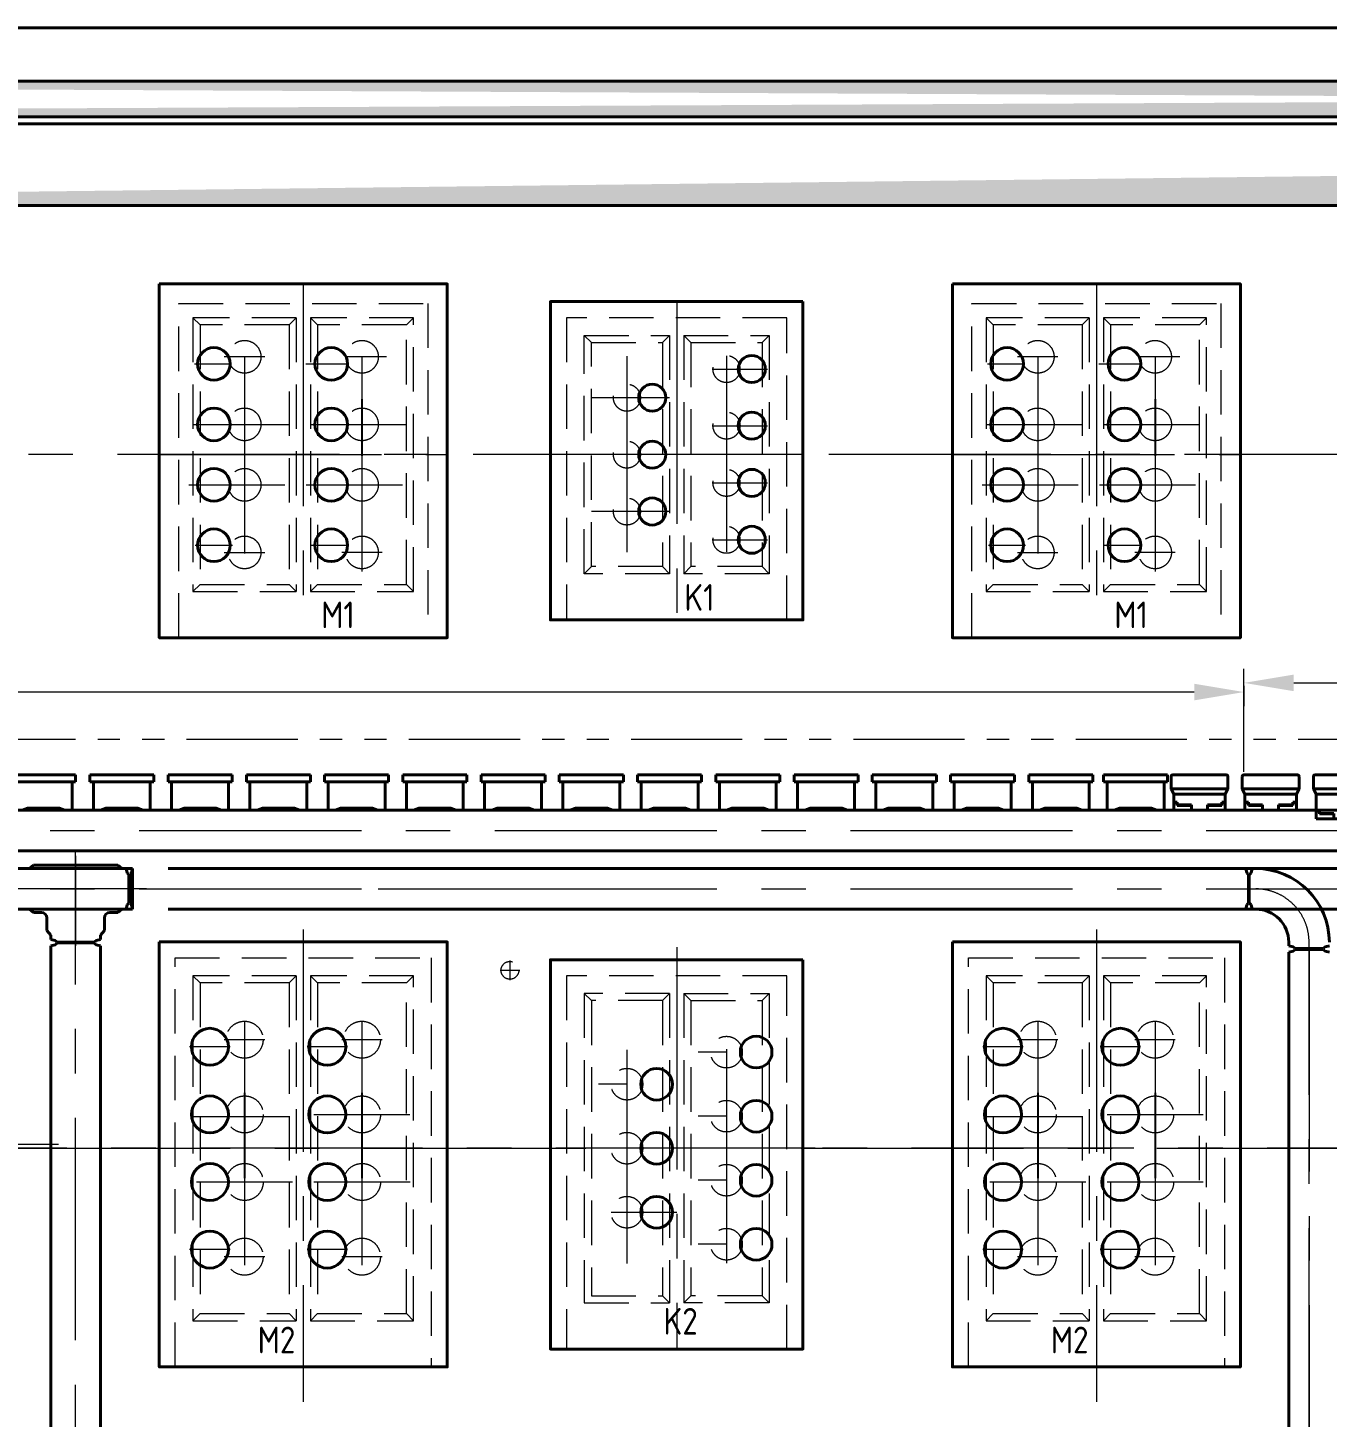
# Model space of a CAD drawing. Header units: millimetres. Extents: x 52110 to 400893, y -153728 to 31997.
# Drawn here: x 170453 to 174106, y -19887 to -15980 of the extents above; entities that cross this region are included whole.
import ezdxf

# ---------------------------------------------------------------- set-up
doc = ezdxf.new("R2010")
doc.units = ezdxf.units.MM
doc.header["$LTSCALE"] = 500
for name, pattern in [('CENTER', [2, 1.25, -0.25, 0.25, -0.25]), ('DASHED2', [0.375, 0.25, -0.125]), ('PHANTOM2', [1.25, 0.625, -0.125, 0.125, -0.125, 0.125, -0.125])]:
    doc.linetypes.add(name, pattern=pattern)
for name, color, linetype, lineweight in [('2D', 4, 'PHANTOM2', 20), ('BIAOZHU', 3, 'Continuous', 25), ('SHI', 7, 'Continuous', 40), ('WEN', 3, 'Continuous', 20), ('XU', 6, 'DASHED2', 20), ('ZHONG', 1, 'CENTER', 20)]:
    doc.layers.add(name, color=color, linetype=linetype, lineweight=lineweight)
doc.layers.add('X1', color=4, linetype='Continuous')
doc.styles.add('GB', font='gbenor.shx', dxfattribs={"bigfont": 'gbcbig.shx'})
doc.dimstyles.new('ISO-25$0', dxfattribs={"dimscale": 40, "dimtxt": 3.5, "dimasz": 3.5, "dimexe": 1, "dimexo": 0.2, "dimgap": 1.2, "dimtad": 1, "dimtoh": 1, "dimdec": 1, "dimzin": 9, "dimdsep": 46, "dimtxsty": 'GB', "dimcen": 0, "dimclrd": 3, "dimclre": 3, "dimclrt": 256, "dimadec": 0, "dimazin": 2, "dimtfac": 1, "dimtdec": 1, "dimtix": 1, "dimtmove": 0, "dimatfit": 3, "dimldrblk": 'DOTSMALL', "dimfxl": 0, "dimlwd": -1, "dimlwe": 20, "dimarcsym": 0})

# ---------------------------------------------------------------- blocks, each defined once
blk = doc.blocks.new('hk')
at = {"layer": 'SHI'}
for p, q in [((211379.2, 79596.7), (211199.2, 79596.7)), ((211199.2, 79596.7), (211199.2, 79576.7)), ((211199.2, 79596.7), (211199.2, 79576.7)), ((211379.2, 79576.7), (211199.2, 79576.7)), ((211209.2, 79576.7), (211209.2, 79496.7)), ((211369.2, 79576.7), (211369.2, 79496.7)), ((211379.2, 79596.7), (211379.2, 79576.7)), ((211229.2, 79496.7), (211209.2, 79496.7)), ((211229.2, 79496.7), (211244.2, 79502.7)), ((211334.2, 79502.7), (211244.2, 79502.7)), ((211349.2, 79496.7), (211334.2, 79502.7)), ((211349.2, 79496.7), (211369.2, 79496.7))]:
    blk.add_line(p, q, dxfattribs=at)
blk = doc.blocks.new('A$C657A2665')
at = {"layer": 'SHI'}
for p, q in [((0, 95.6), (0, 60.6)), ((5, 100.6), (155, 100.6)), ((160, 95.6), (160, 60.6)), ((7.5, 45.6), (0, 60.6)), ((0, 60.6), (160, 60.6)), ((7.5, 45.6), (152.5, 45.6)), ((7.5, 45.6), (7.5, 0.6)), ((152.5, 45.6), (160, 60.6)), ((152.5, 45.6), (152.5, 0.6)), ((17.5, 23.6), (7.5, 23.6)), ((17.5, 21.8), (7.5, 21.8)), ((7.5, 0.6), (152.5, 0.6)), ((17.5, 23.6), (17.5, 13.9)), ((57.5, 15.5), (17.5, 15.5)), ((17.5, 13.9), (57.5, 13.9)), ((57.5, 15.5), (57.5, 0.6)), ((102.5, 15.5), (102.5, 0.6)), ((102.5, 15.5), (142.5, 15.5)), ((102.5, 13.9), (142.5, 13.9)), ((142.5, 23.6), (152.5, 23.6)), ((142.5, 23.6), (142.5, 13.9)), ((142.5, 21.8), (152.5, 21.8))]:
    blk.add_line(p, q, dxfattribs=at)
for centre, start, end in [((5, 95.6), 90, 180), ((155, 95.6), 0, 90)]:
    blk.add_arc(centre, 5, start, end, dxfattribs=at)
blk = doc.blocks.new('A$C3F4B5F2B')
at = {"layer": 'SHI'}
for p, q in [((0, 119.3), (0, 84.3)), ((5, 124.3), (155, 124.3)), ((160, 119.3), (160, 84.3)), ((0, 84.3), (160, 84.3)), ((7.5, 69.3), (0, 84.3)), ((152.5, 69.3), (160, 84.3)), ((7.5, 69.3), (7.5, 0)), ((7.5, 69.3), (152.5, 69.3)), ((152.5, 69.3), (152.5, 0)), ((17.5, 23.6), (7.5, 23.6)), ((17.5, 21.8), (7.5, 21.8)), ((7.5, 0), (152.5, 0)), ((17.5, 23.6), (17.5, 13.9)), ((57.5, 15.5), (17.5, 15.5)), ((17.5, 13.9), (57.5, 13.9)), ((57.5, 15.5), (57.5, 0)), ((102.5, 15.5), (142.5, 15.5)), ((102.5, 15.5), (102.5, 0)), ((102.5, 13.9), (142.5, 13.9)), ((142.5, 23.6), (142.5, 13.9)), ((142.5, 23.6), (152.5, 23.6)), ((142.5, 21.8), (152.5, 21.8))]:
    blk.add_line(p, q, dxfattribs=at)
for centre, start, end in [((5, 119.3), 90, 180), ((155, 119.3), 0, 90)]:
    blk.add_arc(centre, 5, start, end, dxfattribs=at)
at = {"layer": 'XU'}
blk.add_line((7.5, 24.3), (152.5, 24.3), dxfattribs=at)
blk = doc.blocks.new('sl')
at = {"layer": 'SHI'}
for p, q in [((211703.72, 79596.7), (224473.72, 79596.7)), ((224473.72, 79482.7), (211630.84, 79482.7)), ((215293.6, 79432.7), (216403.84, 79432.7)), ((216101.84, 79432.7), (216113.72, 79432.7)), ((216101.84, 79432.7), (216113.72, 79432.7)), ((216113.72, 79432.7), (216125.04, 79442.2)), ((216113.72, 79432.7), (216125.04, 79442.2)), ((216362.4, 79442.2), (216125.04, 79442.2)), ((216362.4, 79442.2), (216125.04, 79442.2)), ((216373.72, 79432.7), (216362.4, 79442.2)), ((216373.72, 79432.7), (216362.4, 79442.2)), ((216385.6, 79432.7), (216373.72, 79432.7)), ((216385.6, 79432.7), (216373.72, 79432.7)), ((216383.74, 79432.7), (216385.6, 79432.7)), ((216383.74, 79432.7), (216385.6, 79432.7)), ((216383.74, 79432.7), (216385.6, 79432.7)), ((216388.86, 79420.53), (216385.6, 79432.7)), ((216388.86, 79420.53), (216385.6, 79432.7)), ((216393.72, 79334.7), (216393.72, 79416.7)), ((216395.72, 79334.7), (216395.72, 79416.7)), ((216400.58, 79420.53), (216403.84, 79432.7)), ((216400.58, 79420.53), (216403.84, 79432.7)), ((216403.84, 79432.7), (216403.84, 79318.7)), ((220423.6, 79432.7), (216503.84, 79432.7)), ((219533.6, 79432.7), (219523.72, 79432.7)), ((219536.86, 79420.53), (219533.6, 79432.7)), ((219541.72, 79334.7), (219541.72, 79416.7)), ((219543.72, 79334.7), (219543.72, 79416.7)), ((219548.58, 79420.53), (219551.84, 79432.7)), ((219551.84, 79432.7), (219561.72, 79432.7)), ((215293.6, 79318.7), (216403.84, 79318.7)), ((216113.72, 79318.7), (216101.84, 79318.7)), ((216125.04, 79309.2), (216113.72, 79318.7)), ((216125.04, 79309.2), (216147.72, 79309.2)), ((216339.72, 79309.2), (216362.4, 79309.2)), ((216362.4, 79309.2), (216373.72, 79318.7)), ((216373.72, 79318.7), (216385.6, 79318.7)), ((216383.74, 79318.7), (216385.6, 79318.7)), ((216388.86, 79330.87), (216385.6, 79318.7)), ((216400.58, 79330.87), (216403.84, 79318.7)), ((220423.6, 79318.7), (216503.84, 79318.7)), ((219533.6, 79318.7), (219523.72, 79318.7)), ((219536.86, 79330.87), (219533.6, 79318.7)), ((219548.58, 79330.87), (219551.84, 79318.7)), ((219551.84, 79318.7), (219561.72, 79318.7)), ((216162.72, 79294.2), (216162.72, 79258.81)), ((216324.72, 79258.81), (216324.72, 79294.2)), ((216162.72, 79258.81), (216173.72, 79245.7)), ((216173.72, 79233.82), (216173.72, 79245.7)), ((216173.72, 79235.62), (216173.72, 79233.82)), ((216185.89, 79230.56), (216173.72, 79233.82)), ((216297.72, 79225.7), (216189.72, 79225.7)), ((216297.72, 79223.7), (216189.72, 79223.7)), ((216301.55, 79230.56), (216313.72, 79233.82)), ((216324.72, 79258.81), (216313.72, 79245.7)), ((216313.72, 79245.7), (216313.72, 79233.82)), ((216313.72, 79235.62), (216313.72, 79233.82)), ((219654.72, 79215.82), (219654.72, 79225.7)), ((216185.89, 79218.84), (216173.72, 79215.58)), ((216173.72, 79215.58), (216173.72, 76217.7)), ((216301.55, 79218.84), (216313.72, 79215.58)), ((216313.72, 79215.58), (216313.72, 76192.7)), ((219666.89, 79212.56), (219654.72, 79215.82)), ((219666.89, 79200.84), (219654.72, 79197.58)), ((219654.72, 79197.58), (219654.72, 79187.7)), ((219654.72, 76217.7), (219654.72, 79197.58)), ((219752.72, 79207.7), (219670.72, 79207.7)), ((219752.72, 79205.7), (219670.72, 79205.7)), ((219756.55, 79212.56), (219768.72, 79215.82)), ((219756.55, 79200.84), (219768.72, 79197.58))]:
    blk.add_line(p, q, dxfattribs=at)
for centre, radius, start, end in [((216393.72, 79421.7), 5, 193.51865, 270), ((216393.72, 79421.7), 5, 193.51865, 270), ((216395.72, 79421.7), 5, 270, 346.48135), ((216395.72, 79421.7), 5, 270, 346.48135), ((219541.72, 79421.7), 5, 193.51865, 270), ((219543.72, 79421.7), 5, 270, 346.48135), ((219561.72, 79225.7), 207, 0, 90), ((216147.72, 79294.2), 15, 0, 90), ((216339.72, 79294.2), 15, 90, 180), ((216393.72, 79329.7), 5, 90, 166.48135), ((216395.72, 79329.7), 5, 13.51865, 90), ((219541.72, 79329.7), 5, 90, 166.48135), ((219543.72, 79329.7), 5, 13.51865, 90), ((219561.72, 79225.7), 93, 0, 90), ((216184.72, 79225.7), 5, 0, 76.48135), ((216184.72, 79223.7), 5, 283.51865, 0), ((216302.72, 79225.7), 5, 103.51865, 180), ((216302.72, 79223.7), 5, 180, 256.48135), ((219665.72, 79207.7), 5, 0, 76.48135), ((219665.72, 79205.7), 5, 283.51865, 0), ((219757.72, 79207.7), 5, 103.51865, 180), ((219757.72, 79205.7), 5, 180, 256.48135)]:
    blk.add_arc(centre, radius, start, end, dxfattribs=at)
at = {"layer": 'X1'}
blk.add_point((216173.72, 79482.7), dxfattribs=at)
at = {"layer": 'ZHONG', "color": 1}
for p, q in [((211422.03, 79539.7), (224571.87, 79539.7)), ((211422.03, 79375.7), (224686.72, 79375.7)), ((219711.72, 74796.7), (219711.72, 79215.72))]:
    blk.add_line(p, q, dxfattribs=at)
at = {"layer": 'ZHONG'}
for p, q in [((216243.72, 75106.81), (216243.72, 79482.7)), ((216243.72, 79469.06), (216243.72, 79215.83)), ((216243.72, 79469.06), (216243.72, 79215.83)), ((216443, 79375.7), (216044.45, 79375.7)), ((217094.45, 79375.7), (217493, 79375.7)), ((219711.72, 79207.7), (219711.72, 79225.7)), ((219711.72, 79205.7), (219711.72, 74451.01))]:
    blk.add_line(p, q, dxfattribs=at)
blk.add_arc((219561.72, 79225.7), 150, 0, 90, dxfattribs=at)
at = {"layer": 'SHI'}
for p in [(4864.52, 100), (5084.52, 100), (5304.52, 100), (5524.52, 100), (5744.52, 100), (5964.52, 100), (6184.52, 100), (6404.52, 100), (6624.52, 100), (6844.52, 100), (7064.52, 100), (7284.52, 100), (7504.52, 100), (7724.52, 100), (7934.88, 100)]:
    blk.add_blockref('hk', p, dxfattribs=at)
at = {"layer": 'WEN'}
for name, p in [('A$C657A2665', (219323.72, 79596.15)), ('A$C657A2665', (219523.72, 79596.15)), ('A$C3F4B5F2B', (219723.72, 79572.4))]:
    blk.add_blockref(name, p, dxfattribs=at)
blk = doc.blocks.new('*D1207')
at = {"layer": 'Defpoints', "color": 0}
for p in [(186682.4, -14216.2), (186682.4, -14769.6), (165202.4, -16230.5)]:
    blk.add_point(p, dxfattribs=at)
at = {"layer": 'WEN', "color": 3, "linetype": 'ByBlock', "lineweight": 20}
for p, q in [((165202.4, -16222.5), (165202.4, -14176.2)), ((186682.4, -14761.6), (186682.4, -14176.2))]:
    blk.add_line(p, q, dxfattribs=at)
at = {"layer": 'WEN', "color": 3, "linetype": 'ByBlock'}
blk.add_line((165342.4, -14216.2), (186542.4, -14216.2), dxfattribs=at)
at = {"layer": 'WEN', "color": 3}
for points in [[(165342.4, -14192.8), (165342.4, -14239.5), (165202.4, -14216.2)], [(186542.4, -14192.8), (186542.4, -14239.5), (186682.4, -14216.2)]]:
    blk.add_solid(points, dxfattribs=at)
at = {"layer": 'WEN', "insert": (175942.4, -14093.5), "char_height": 140, "attachment_point": 5, "style": 'GB'}
blk.add_mtext('21480（砌体尺寸）', dxfattribs=at)
blk = doc.blocks.new('_DotSmall')
at = {"color": 0, "linetype": 'ByBlock', "const_width": 0.5}
blk.add_lwpolyline([(-0.0625, 0, 1), (0.0625, 0, 1)], format="xyb", close=True, dxfattribs=at)
blk = doc.blocks.new('A$C0F466767')
at = {"layer": 'BIAOZHU'}
for p, q in [((801.9, 893.2), (801.9, 734.2)), ((1131.9, 893.2), (1131.9, 734.2)), ((801.9, 812.7), (801.9, 653.7)), ((1131.9, 812.7), (1131.9, 653.7))]:
    blk.add_line(p, q, dxfattribs=at)
at = {"layer": 'SHI'}
blk.add_lwpolyline([(561.9, 1317.7), (1371.9, 1317.7), (1371.9, 122.7), (561.9, 122.7)], close=True, dxfattribs=at)
for centre in [(704.4, 1022.7), (1034.4, 1022.7), (704.4, 832.7), (1034.4, 832.7), (704.4, 642.7), (1034.4, 642.7), (704.4, 452.7), (1034.4, 452.7)]:
    blk.add_circle(centre, 52, dxfattribs=at)
at = {"layer": 'XU'}
for p, q in [((606.9, 1272.7), (1326.9, 1272.7)), ((606.9, 122.7), (606.9, 1272.7)), ((1326.9, 1272.7), (1326.9, 122.7)), ((676.9, 1202.7), (656.9, 1222.7)), ((926.9, 1202.7), (946.9, 1222.7)), ((946.9, 1222.7), (946.9, 252.7)), ((986.9, 1222.7), (986.9, 252.7)), ((1006.9, 1202.7), (986.9, 1222.7)), ((1256.9, 1202.7), (1276.9, 1222.7)), ((926.9, 1202.7), (926.9, 272.7)), ((1006.9, 1202.7), (1006.9, 272.7)), ((676.9, 272.7), (656.9, 252.7)), ((926.9, 272.7), (946.9, 252.7)), ((1006.9, 272.7), (986.9, 252.7)), ((1256.9, 272.7), (1276.9, 252.7))]:
    blk.add_line(p, q, dxfattribs=at)
for points in [[(946.9, 1222.7), (656.9, 1222.7), (656.9, 252.7), (946.9, 252.7)], [(986.9, 252.7), (1276.9, 252.7), (1276.9, 1222.7), (986.9, 1222.7)], [(926.9, 1202.7), (676.9, 1202.7), (676.9, 272.7), (926.9, 272.7)], [(1006.9, 272.7), (1256.9, 272.7), (1256.9, 1202.7), (1006.9, 1202.7)]]:
    blk.add_lwpolyline(points, dxfattribs=at)
for centre in [(801.9, 1042.7), (1131.9, 1042.7), (802.2, 832.7), (1132.2, 832.7), (802.2, 642.7), (1132.2, 642.7), (801.9, 432.7), (1131.9, 432.7)]:
    blk.add_circle(centre, 52, dxfattribs=at)
at = {"layer": 'ZHONG'}
for p, q in [((966.9, 1352.7), (966.9, 25)), ((801.9, 1094.7), (801.9, 459.7)), ((1131.9, 1094.7), (1131.9, 459.7)), ((761.3, 1022.7), (647.5, 1022.7)), ((858.8, 1042.7), (745, 1042.7)), ((1091.3, 1022.7), (977.5, 1022.7)), ((1188.8, 1042.7), (1075, 1042.7)), ((801.9, 1009.8), (801.9, 408.7)), ((1131.9, 1009.8), (1131.9, 408.7)), ((656.9, 827.2), (926.9, 827.2)), ((656.9, 827.2), (926.9, 827.2)), ((996.9, 832.7), (1266.9, 832.7)), ((136.6, 737.7), (1797.2, 737.7)), ((667.1, 642.7), (937.1, 642.7)), ((997.1, 642.7), (1267.1, 642.7)), ((761.3, 452.7), (647.5, 452.7)), ((858.8, 432.7), (745, 432.7)), ((1091.3, 452.7), (977.5, 452.7)), ((1188.8, 432.7), (1075, 432.7))]:
    blk.add_line(p, q, dxfattribs=at)
at = {"layer": 'BIAOZHU', "style": 'GB'}
blk.add_text('M2', height=75, dxfattribs=at).set_placement((838.9, 161))
blk = doc.blocks.new('A$C6D4E3C8E')
at = {"layer": 'SHI'}
blk.add_lwpolyline([(744.6, 1095), (34.6, 1095), (34.6, 0), (744.6, 0)], close=True, dxfattribs=at)
for centre in [(613, 835), (333, 744.9), (613, 655), (333, 564.9), (613, 475), (333, 384.9), (613, 295)]:
    blk.add_circle(centre, 44.5, dxfattribs=at)
at = {"layer": 'XU'}
for p, q in [((699.6, 1050), (79.6, 1050)), ((79.6, 1050), (79.6, 0)), ((699.6, 0), (699.6, 1050)), ((149.6, 980), (129.6, 1000)), ((349.6, 980), (369.6, 1000)), ((349.6, 980), (349.6, 150)), ((369.6, 1000), (369.6, 130)), ((409.6, 1000), (409.6, 130)), ((429.6, 980), (409.6, 1000)), ((429.6, 980), (429.6, 150)), ((629.6, 980), (649.6, 1000)), ((349.6, 150), (369.6, 130)), ((429.6, 150), (409.6, 130)), ((629.6, 150), (649.6, 130))]:
    blk.add_line(p, q, dxfattribs=at)
for points in [[(369.6, 1000), (129.6, 1000), (129.6, 130), (369.6, 130)], [(349.6, 980), (149.6, 980), (149.6, 150), (349.6, 150)], [(409.6, 1000), (649.6, 1000), (649.6, 130), (409.6, 130)], [(429.6, 980), (629.6, 980), (629.6, 150), (429.6, 150)]]:
    blk.add_lwpolyline(points, dxfattribs=at)
for centre in [(529.6, 835), (249.6, 744.9), (529.6, 655), (249.6, 564.9), (529.6, 475), (249.6, 384.9), (529.6, 295)]:
    blk.add_circle(centre, 44.5, dxfattribs=at)
at = {"layer": 'ZHONG'}
for p, q in [((389.6, 1130), (389.6, 0)), ((249.6, 841.6), (249.6, 240.4)), ((529.6, 835), (449.8, 835)), ((529.6, 843.1), (529.6, 242)), ((249.6, 744.9), (169.8, 744.9)), ((529.6, 655), (449.8, 655)), ((779.1, 565), (34.6, 565)), ((529.6, 475), (449.8, 475)), ((205.1, 384.9), (389.6, 384.9)), ((529.6, 295), (449.8, 295))]:
    blk.add_line(p, q, dxfattribs=at)
at = {"layer": 'BIAOZHU', "style": 'GB'}
blk.add_text('K2', height=75, dxfattribs=at).set_placement((352.4, 40.8))
blk = doc.blocks.new('A$C2A9A69C7')
at = {"layer": 'BIAOZHU'}
blk.add_line((570, 670.5), (570, 511.5), dxfattribs=at)
at = {"layer": 'SHI'}
blk.add_lwpolyline([(0, 995), (810, 995), (810, 0), (0, 0)], close=True, dxfattribs=at)
for centre in [(153.8, 770), (483.8, 770), (153.8, 600), (483.8, 600), (153.8, 430), (483.8, 430), (153.8, 260), (483.8, 260)]:
    blk.add_circle(centre, 46, dxfattribs=at)
at = {"layer": 'XU'}
for p, q in [((115, 880), (95, 900)), ((365, 880), (385, 900)), ((385, 900), (385, 130)), ((425, 900), (425, 130)), ((445, 880), (425, 900)), ((695, 880), (715, 900)), ((365, 880), (365, 150)), ((445, 880), (445, 150)), ((115, 150), (95, 130)), ((365, 150), (385, 130)), ((445, 150), (425, 130)), ((695, 150), (715, 130))]:
    blk.add_line(p, q, dxfattribs=at)
for points in [[(55, 0), (55, 940), (755, 940), (755, 0)], [(385, 900), (95, 900), (95, 130), (385, 130)], [(425, 130), (715, 130), (715, 900), (425, 900)], [(365, 880), (115, 880), (115, 150), (365, 150)], [(445, 150), (695, 150), (695, 880), (445, 880)]]:
    blk.add_lwpolyline(points, dxfattribs=at)
for centre in [(240, 790), (570, 790), (240, 600), (570, 600), (240, 430), (570, 430), (240, 240), (570, 240)]:
    blk.add_circle(centre, 46, dxfattribs=at)
at = {"layer": 'ZHONG'}
for p, q in [((405, 995), (405, 0)), ((296.9, 790), (183.1, 790)), ((240, 788.1), (240, 236.9)), ((639.5, 790), (525.7, 790)), ((570, 788.1), (570, 236.9)), ((570, 787.1), (570, 185.9)), ((99.1, 770), (199.8, 770)), ((412.3, 770), (529.8, 770)), ((95, 600), (365, 600)), ((95, 600), (365, 600)), ((425, 600), (695, 600)), ((425, 600), (695, 600)), ((0, 515), (810, 515)), ((83.6, 430), (353.6, 430)), ((413.6, 430), (683.6, 430)), ((101.5, 260), (206, 260)), ((101.5, 260), (206, 260)), ((296.9, 239), (183.1, 239)), ((424.6, 260), (529.1, 260)), ((424.6, 260), (529.1, 260)), ((626.9, 240), (513.1, 240))]:
    blk.add_line(p, q, dxfattribs=at)
at = {"layer": 'BIAOZHU', "style": 'GB'}
blk.add_text('M1', height=75, dxfattribs=at).set_placement((455.5, 27))
blk = doc.blocks.new('A$C7C0231CA')
at = {"layer": 'SHI'}
blk.add_lwpolyline([(710, 895), (0, 895), (0, 0), (710, 0)], close=True, dxfattribs=at)
for centre in [(566.2, 705.5), (286.2, 625), (566.2, 546.5), (286.2, 465), (566.2, 385.5), (286.2, 305), (566.2, 225.5)]:
    blk.add_circle(centre, 38, dxfattribs=at)
at = {"layer": 'XU'}
for p, q in [((665, 850), (45, 850)), ((45, 850), (45, 0)), ((665, 0), (665, 850)), ((115, 780), (95, 800)), ((315, 780), (335, 800)), ((335, 800), (335, 130)), ((375, 800), (375, 130)), ((395, 780), (375, 800)), ((595, 780), (615, 800)), ((315, 780), (315, 150)), ((395, 780), (395, 150)), ((115, 150), (95, 130)), ((315, 150), (335, 130)), ((395, 150), (375, 130)), ((595, 150), (615, 130))]:
    blk.add_line(p, q, dxfattribs=at)
for points in [[(335, 130), (95, 130), (95, 800), (335, 800)], [(375, 800), (615, 800), (615, 130), (375, 130)], [(315, 150), (115, 150), (115, 780), (315, 780)], [(395, 780), (595, 780), (595, 150), (395, 150)]]:
    blk.add_lwpolyline(points, dxfattribs=at)
for centre in [(495, 705.5), (215, 625), (495, 546.5), (215, 465), (495, 385.5), (215, 305), (495, 225.5)]:
    blk.add_circle(centre, 38, dxfattribs=at)
at = {"layer": 'ZHONG'}
for p, q in [((355, 895), (355, 0)), ((495, 742.6), (495, 191.4)), ((215, 741.6), (215, 190.4)), ((455, 705.5), (610, 705.5)), ((335, 625), (115, 625)), ((455, 545.5), (610, 545.5)), ((710, 465), (0, 465)), ((455, 385.5), (610, 385.5)), ((335, 305), (115, 305)), ((455, 225.5), (610, 225.5))]:
    blk.add_line(p, q, dxfattribs=at)
at = {"layer": 'BIAOZHU', "style": 'GB'}
blk.add_text('K1', height=75, dxfattribs=at).set_placement((376.6, 25.9))
blk = doc.blocks.new('*D1228')
at = {"layer": 'Defpoints', "color": 0}
for p in [(165666.4, -15468), (165666.4, -16480.5), (186217.4, -16480.5)]:
    blk.add_point(p, dxfattribs=at)
at = {"layer": 'WEN', "color": 3, "linetype": 'ByBlock', "lineweight": 20}
for p, q in [((165666.4, -16472.5), (165666.4, -15428)), ((186217.4, -16472.5), (186217.4, -15428))]:
    blk.add_line(p, q, dxfattribs=at)
at = {"layer": 'WEN', "color": 3, "linetype": 'ByBlock'}
blk.add_line((186077.4, -15468), (165806.4, -15468), dxfattribs=at)
at = {"layer": 'WEN', "color": 3}
for points in [[(165806.4, -15444.6), (165806.4, -15491.3), (165666.4, -15468)], [(186077.4, -15444.6), (186077.4, -15491.3), (186217.4, -15468)]]:
    blk.add_solid(points, dxfattribs=at)
at = {"layer": 'WEN', "insert": (175941.9, -15350), "char_height": 140, "attachment_point": 5, "style": 'GB'}
blk.add_mtext('20551', dxfattribs=at)
blk = doc.blocks.new('*D1229')
at = {"layer": 'Defpoints', "color": 0}
for p in [(185687.4, -17822.3), (173872.4, -18080.4), (185687.4, -18085.4)]:
    blk.add_point(p, dxfattribs=at)
at = {"layer": 'WEN', "color": 3, "linetype": 'ByBlock', "lineweight": 20}
for p, q in [((173872.4, -18072.4), (173872.4, -17782.3)), ((185687.4, -18077.4), (185687.4, -17782.3))]:
    blk.add_line(p, q, dxfattribs=at)
at = {"layer": 'WEN', "color": 3, "linetype": 'ByBlock'}
blk.add_line((174012.4, -17822.3), (185547.4, -17822.3), dxfattribs=at)
at = {"layer": 'WEN', "color": 3}
for points in [[(174012.4, -17799), (174012.4, -17845.6), (173872.4, -17822.3)], [(185547.4, -17799), (185547.4, -17845.6), (185687.4, -17822.3)]]:
    blk.add_solid(points, dxfattribs=at)
at = {"layer": 'WEN', "insert": (179779.9, -17704.3), "char_height": 140, "attachment_point": 5, "style": 'GB'}
blk.add_mtext('11815', dxfattribs=at)
blk = doc.blocks.new('*D1230')
at = {"layer": 'Defpoints', "color": 0}
for p in [(165787.4, -17848.1), (173872.4, -17822.3), (165787.4, -18392.6)]:
    blk.add_point(p, dxfattribs=at)
at = {"layer": 'WEN', "color": 3, "linetype": 'ByBlock', "lineweight": 20}
for p, q in [((165787.4, -18384.6), (165787.4, -17808.1)), ((173872.4, -17830.3), (173872.4, -17888.1))]:
    blk.add_line(p, q, dxfattribs=at)
at = {"layer": 'WEN', "color": 3, "linetype": 'ByBlock'}
blk.add_line((173732.4, -17848.1), (165927.4, -17848.1), dxfattribs=at)
at = {"layer": 'WEN', "color": 3}
for points in [[(165927.4, -17824.7), (165927.4, -17871.4), (165787.4, -17848.1)], [(173732.4, -17824.7), (173732.4, -17871.4), (173872.4, -17848.1)]]:
    blk.add_solid(points, dxfattribs=at)
at = {"layer": 'WEN', "insert": (169829.9, -17730.1), "char_height": 140, "attachment_point": 5, "style": 'GB'}
blk.add_mtext('8085', dxfattribs=at)

msp = doc.modelspace()

# ---------------------------------------------------------------- hatches: boundary and pattern name
at = {"layer": 'WEN'}
h = msp.add_hatch(dxfattribs=at)
h.set_pattern_fill('HEX', color=256, scale=10, style=0)
h.set_pattern_definition([(0, (-3197.093, -0.007), (0, 54.9926), [31.75, -63.5]), (120, (-3197.093, -0.007), (-47.624989, -27.4963), [31.75, -63.5]), (60, (-3165.343, -0.007), (-47.624989, 27.4963), [31.75, -63.5])])
edge = h.paths.add_edge_path()
edge.add_line((186321.40863, -16230.45131), (165542.40863, -16230.45131))
edge.add_line((186682.40863, -16130.45131), (165492.40863, -16130.45131))
h = msp.add_hatch(dxfattribs=at)
h.set_pattern_fill('CROSS', color=256, scale=8, style=0)
h.set_pattern_definition([(0, (-3197.093, -0.007), (50.8, 50.8), [25.4, -76.2]), (90, (-3184.393, -12.707), (-50.8, 50.8), [25.4, -76.2])])
edge = h.paths.add_edge_path()
edge.add_line((186387.40863, -16480.45131), (165492.40863, -16480.45131))
edge.add_line((165492.40863, -16250.45131), (165492.40863, -16500.45131))
edge.add_line((186387.40863, -16250.45131), (165492.40863, -16250.45131))
edge.add_line((186387.40863, -16480.45131), (186387.40863, -16250.45131))

# ---------------------------------------------------------------- linework, layer by layer
at = {"layer": '2D'}
msp.add_line((165899.40863, -17980.44466), (185927.35102, -17980.44466), dxfattribs=at)
at = {"layer": 'SHI', "linetype": 'Continuous'}
for p, q in [((164946.40863, -15980.45131), (186682.40863, -15980.45131)), ((186682.40863, -16130.45131), (165492.40863, -16130.45131)), ((186387.40863, -16250.45131), (165492.40863, -16250.45131)), ((186321.40863, -16230.45131), (165542.40863, -16230.45131)), ((186387.40863, -16480.45131), (165492.40863, -16480.45131))]:
    msp.add_line(p, q, dxfattribs=at)
at = {"layer": 'WEN'}
for p in [(171808.41202, -18602.94466), (171808.41202, -18657.94466), (171808.41202, -18657.94466), (171808.41202, -18657.94466), (171808.41202, -18657.94466), (171808.41202, -18657.94466), (171808.41202, -18657.94466), (171808.41202, -18657.94466), (171808.41202, -18657.94466), (171808.41202, -18657.94466)]:
    msp.add_line(p, (171808.41202, -18657.94466), dxfattribs=at)
at = {"layer": 'XU'}
msp.add_circle((171808.41202, -18630.44466), 25, dxfattribs=at)
at = {"layer": 'ZHONG', "color": 1}
for p, q in [((185329.76014, -17180.44466), (161537.03625, -17180.44466)), ((185562.72875, -19130.44466), (163880.8883, -19130.44466))]:
    msp.add_line(p, q, dxfattribs=at)
at = {"layer": 'ZHONG', "linetype": 'CENTER'}
msp.add_line((171835.91202, -18630.44466), (171780.91202, -18630.44466), dxfattribs=at)
at = {"layer": 'ZHONG', "color": 1, "ltscale": 0.5}
msp.add_line((170539.38174, -19120.44466), (170250.95881, -19120.44466), dxfattribs=at)

# ---------------------------------------------------------------- block references
at = {"layer": 'SHI'}
msp.add_blockref('sl', (-45656.31305, -97777.1464), dxfattribs=at)
at = {"layer": 'WEN'}
for name, p in [('A$C2A9A69C7', (170822.41187, -17695.44462)), ('A$C2A9A69C7', (173052.41187, -17695.44462)), ('A$C7C0231CA', (171922.41227, -17645.44458)), ('A$C0F466767', (170260.49255, -19868.17584)), ('A$C0F466767', (172490.49255, -19868.17584)), ('A$C6D4E3C8E', (171887.84345, -19695.44476))]:
    msp.add_blockref(name, p, dxfattribs=at)

# ---------------------------------------------------------------- dimensions: what is measured, and where the dimension line sits
dim = msp.add_linear_dim(base=(186682.40863, -14216.1629), p1=(165202.40863, -16230.45131), p2=(186682.40863, -14769.64057), text='<>（砌体尺寸）', dimstyle='ISO-25$0', override={"dimatfit": 0, "dimfxl": 1.8}, dxfattribs=at)
dim.commit()
dim.dimension.update_dxf_attribs({"geometry": '*D1207', "text_midpoint": (175942.40863, -14093.53055)})
for base, p1, p2, picture, middle in [((165666.40863, -15467.966), (186217.40863, -16480.45131), (165666.40863, -16480.45131), '*D1228', (175941.90863, -15349.966)), ((185687.40863, -17822.31146), (173872.40863, -18080.44466), (185687.40863, -18085.44466), '*D1229', (179779.90863, -17704.31146)), ((165787.40863, -17848.0635), (173872.40863, -17822.31146), (165787.40863, -18392.64081), '*D1230', (169829.90863, -17730.0635))]:
    dim = msp.add_linear_dim(base=base, p1=p1, p2=p2, dimstyle='ISO-25$0', override={"dimatfit": 0, "dimfxl": 1.25}, dxfattribs=at)
    dim.commit()
    dim.dimension.update_dxf_attribs({"geometry": picture, "text_midpoint": middle})

doc.saveas('drawing.dxf')
